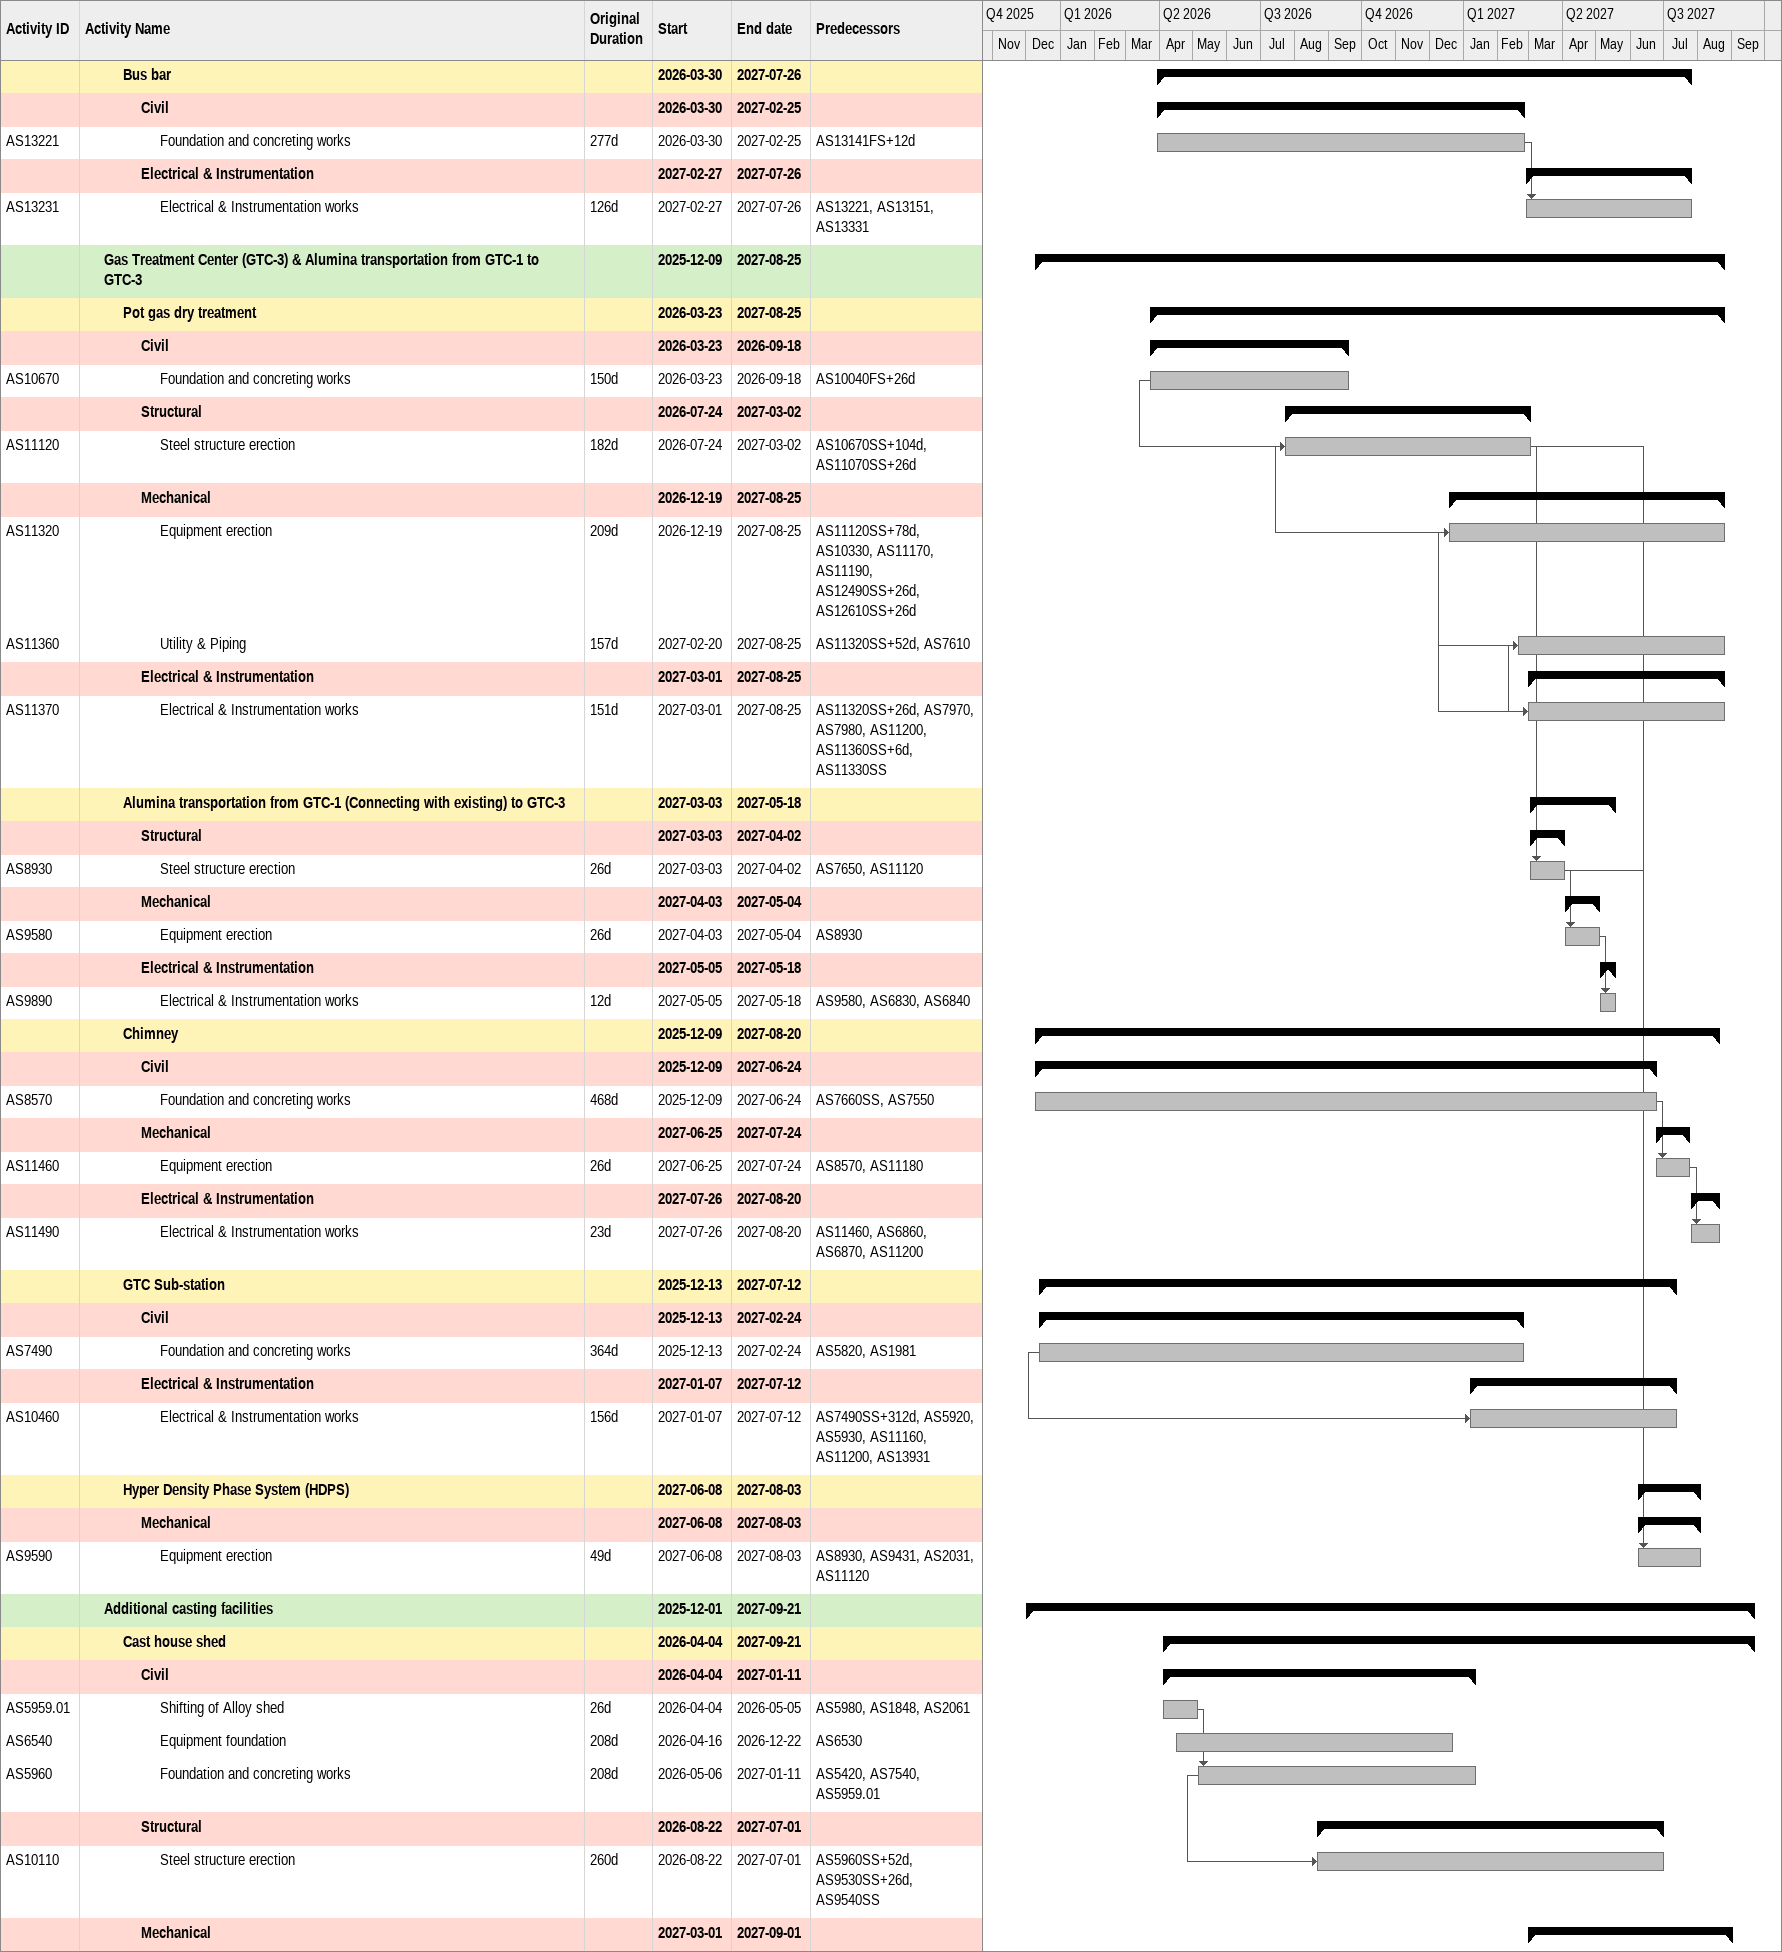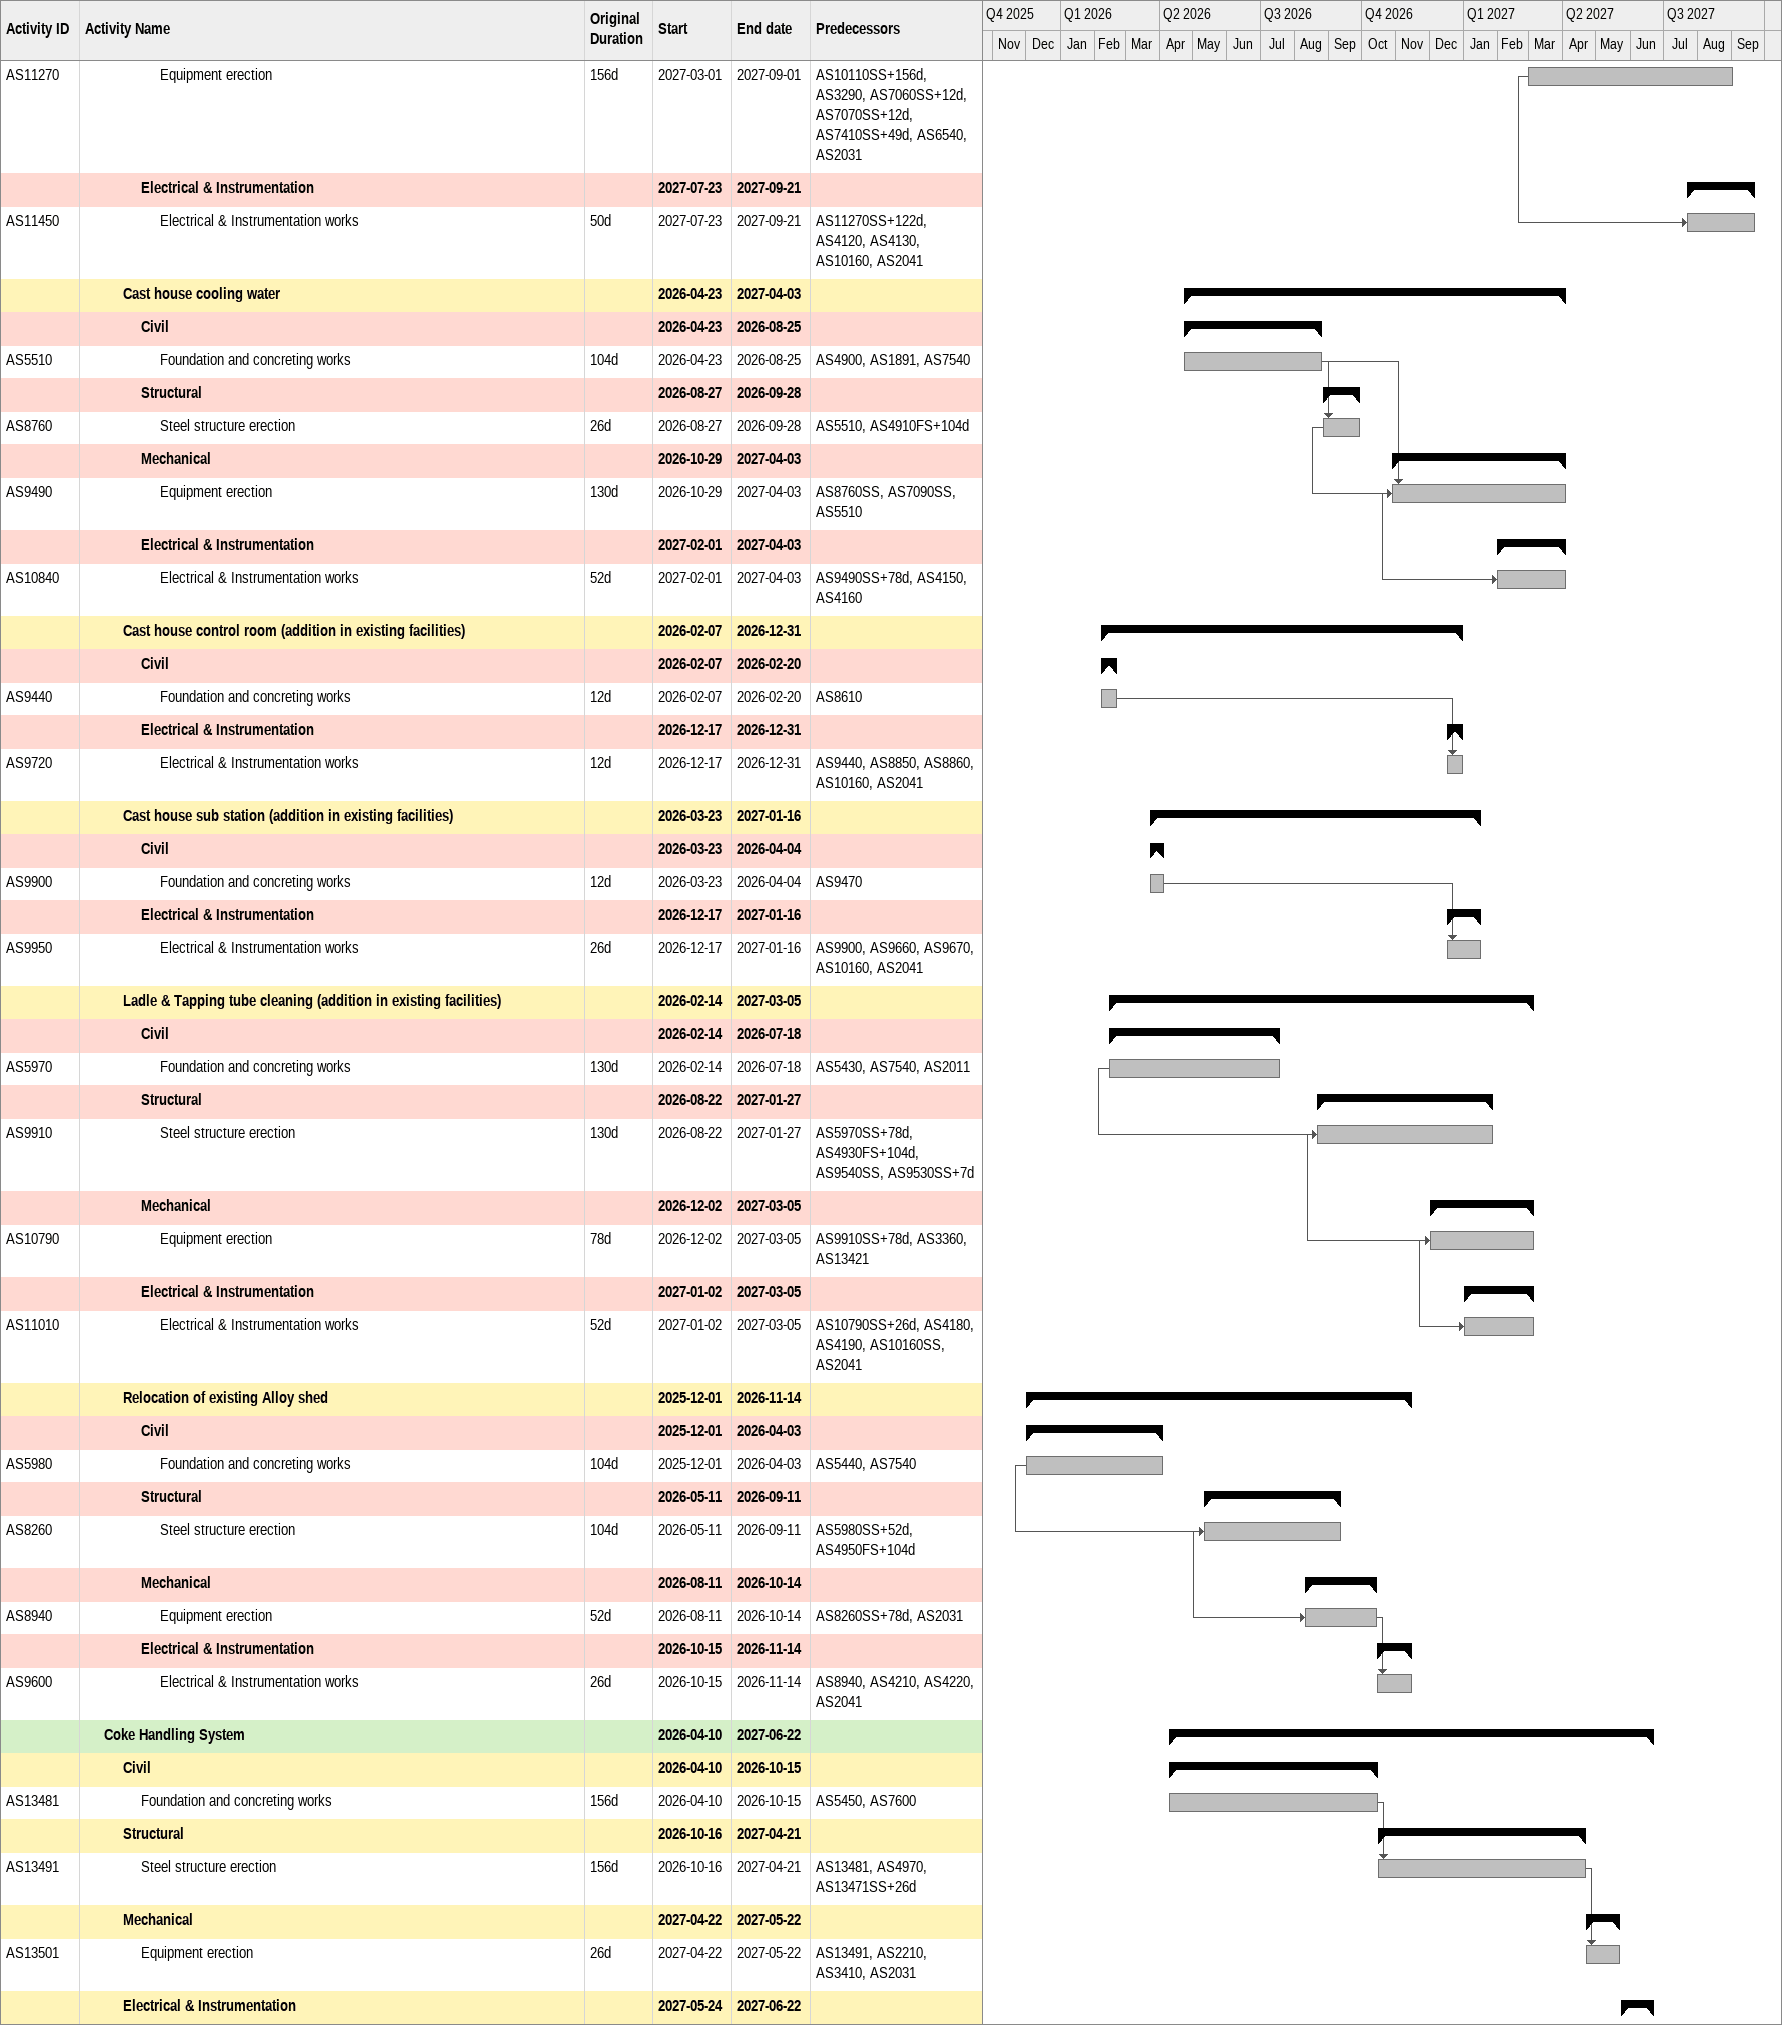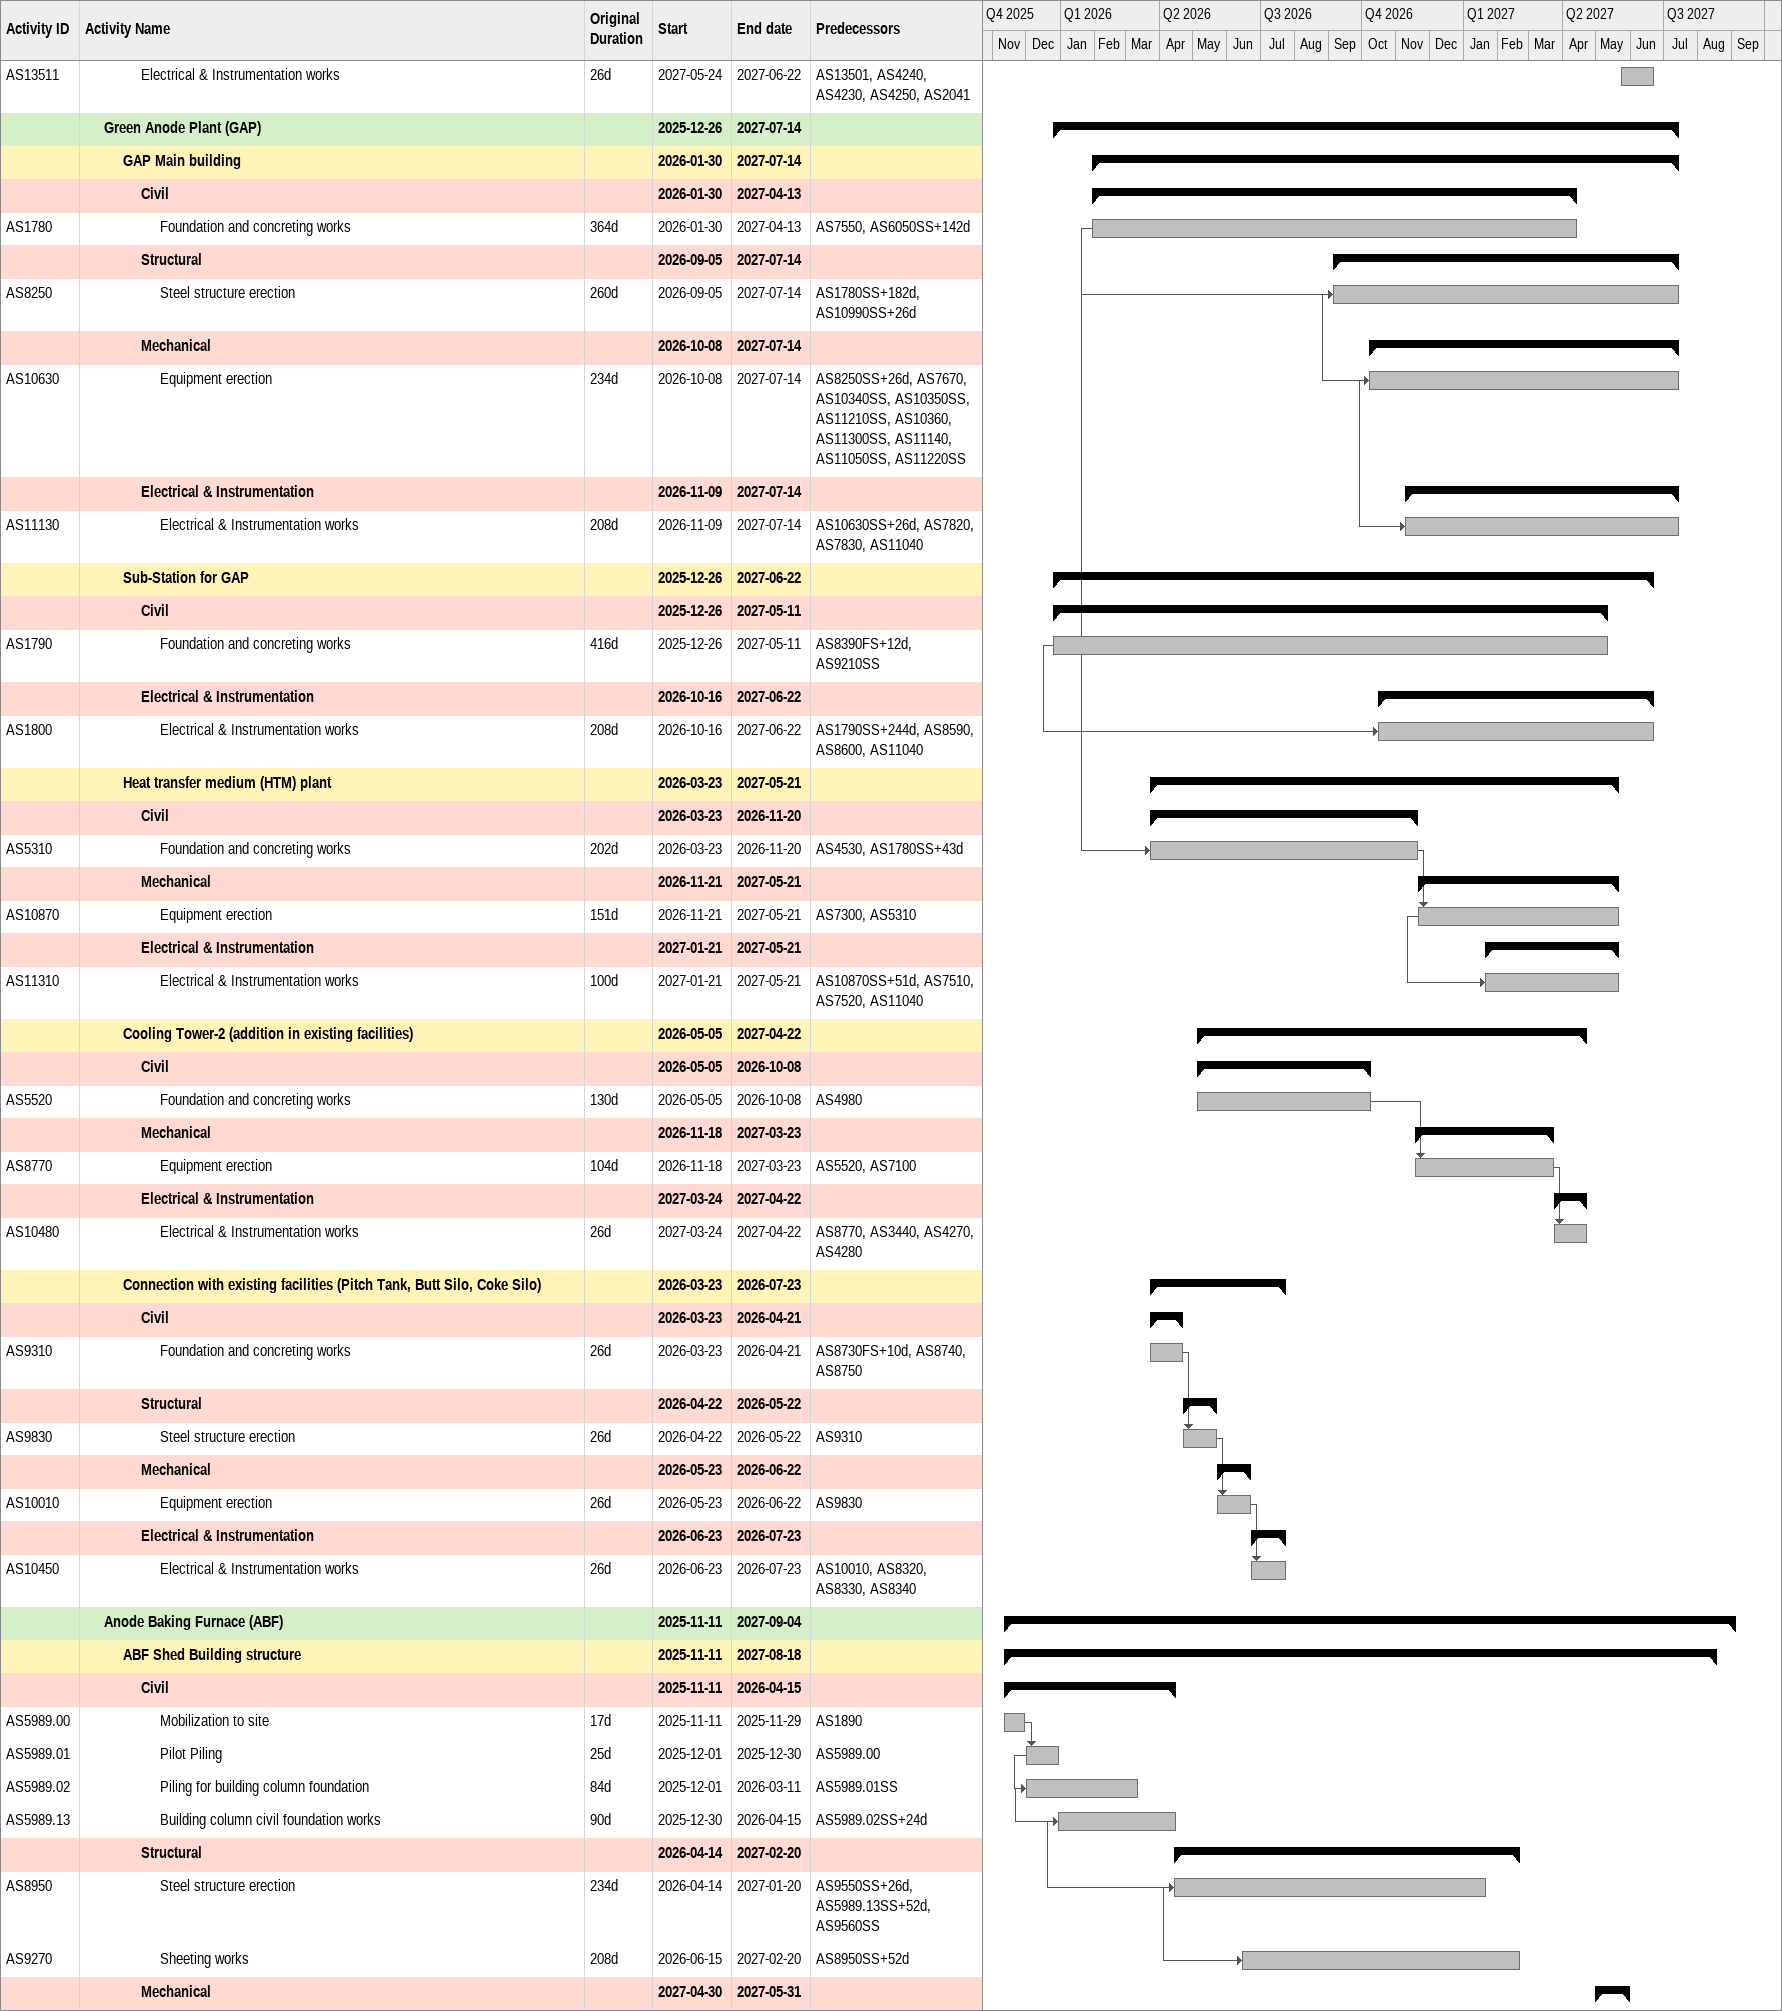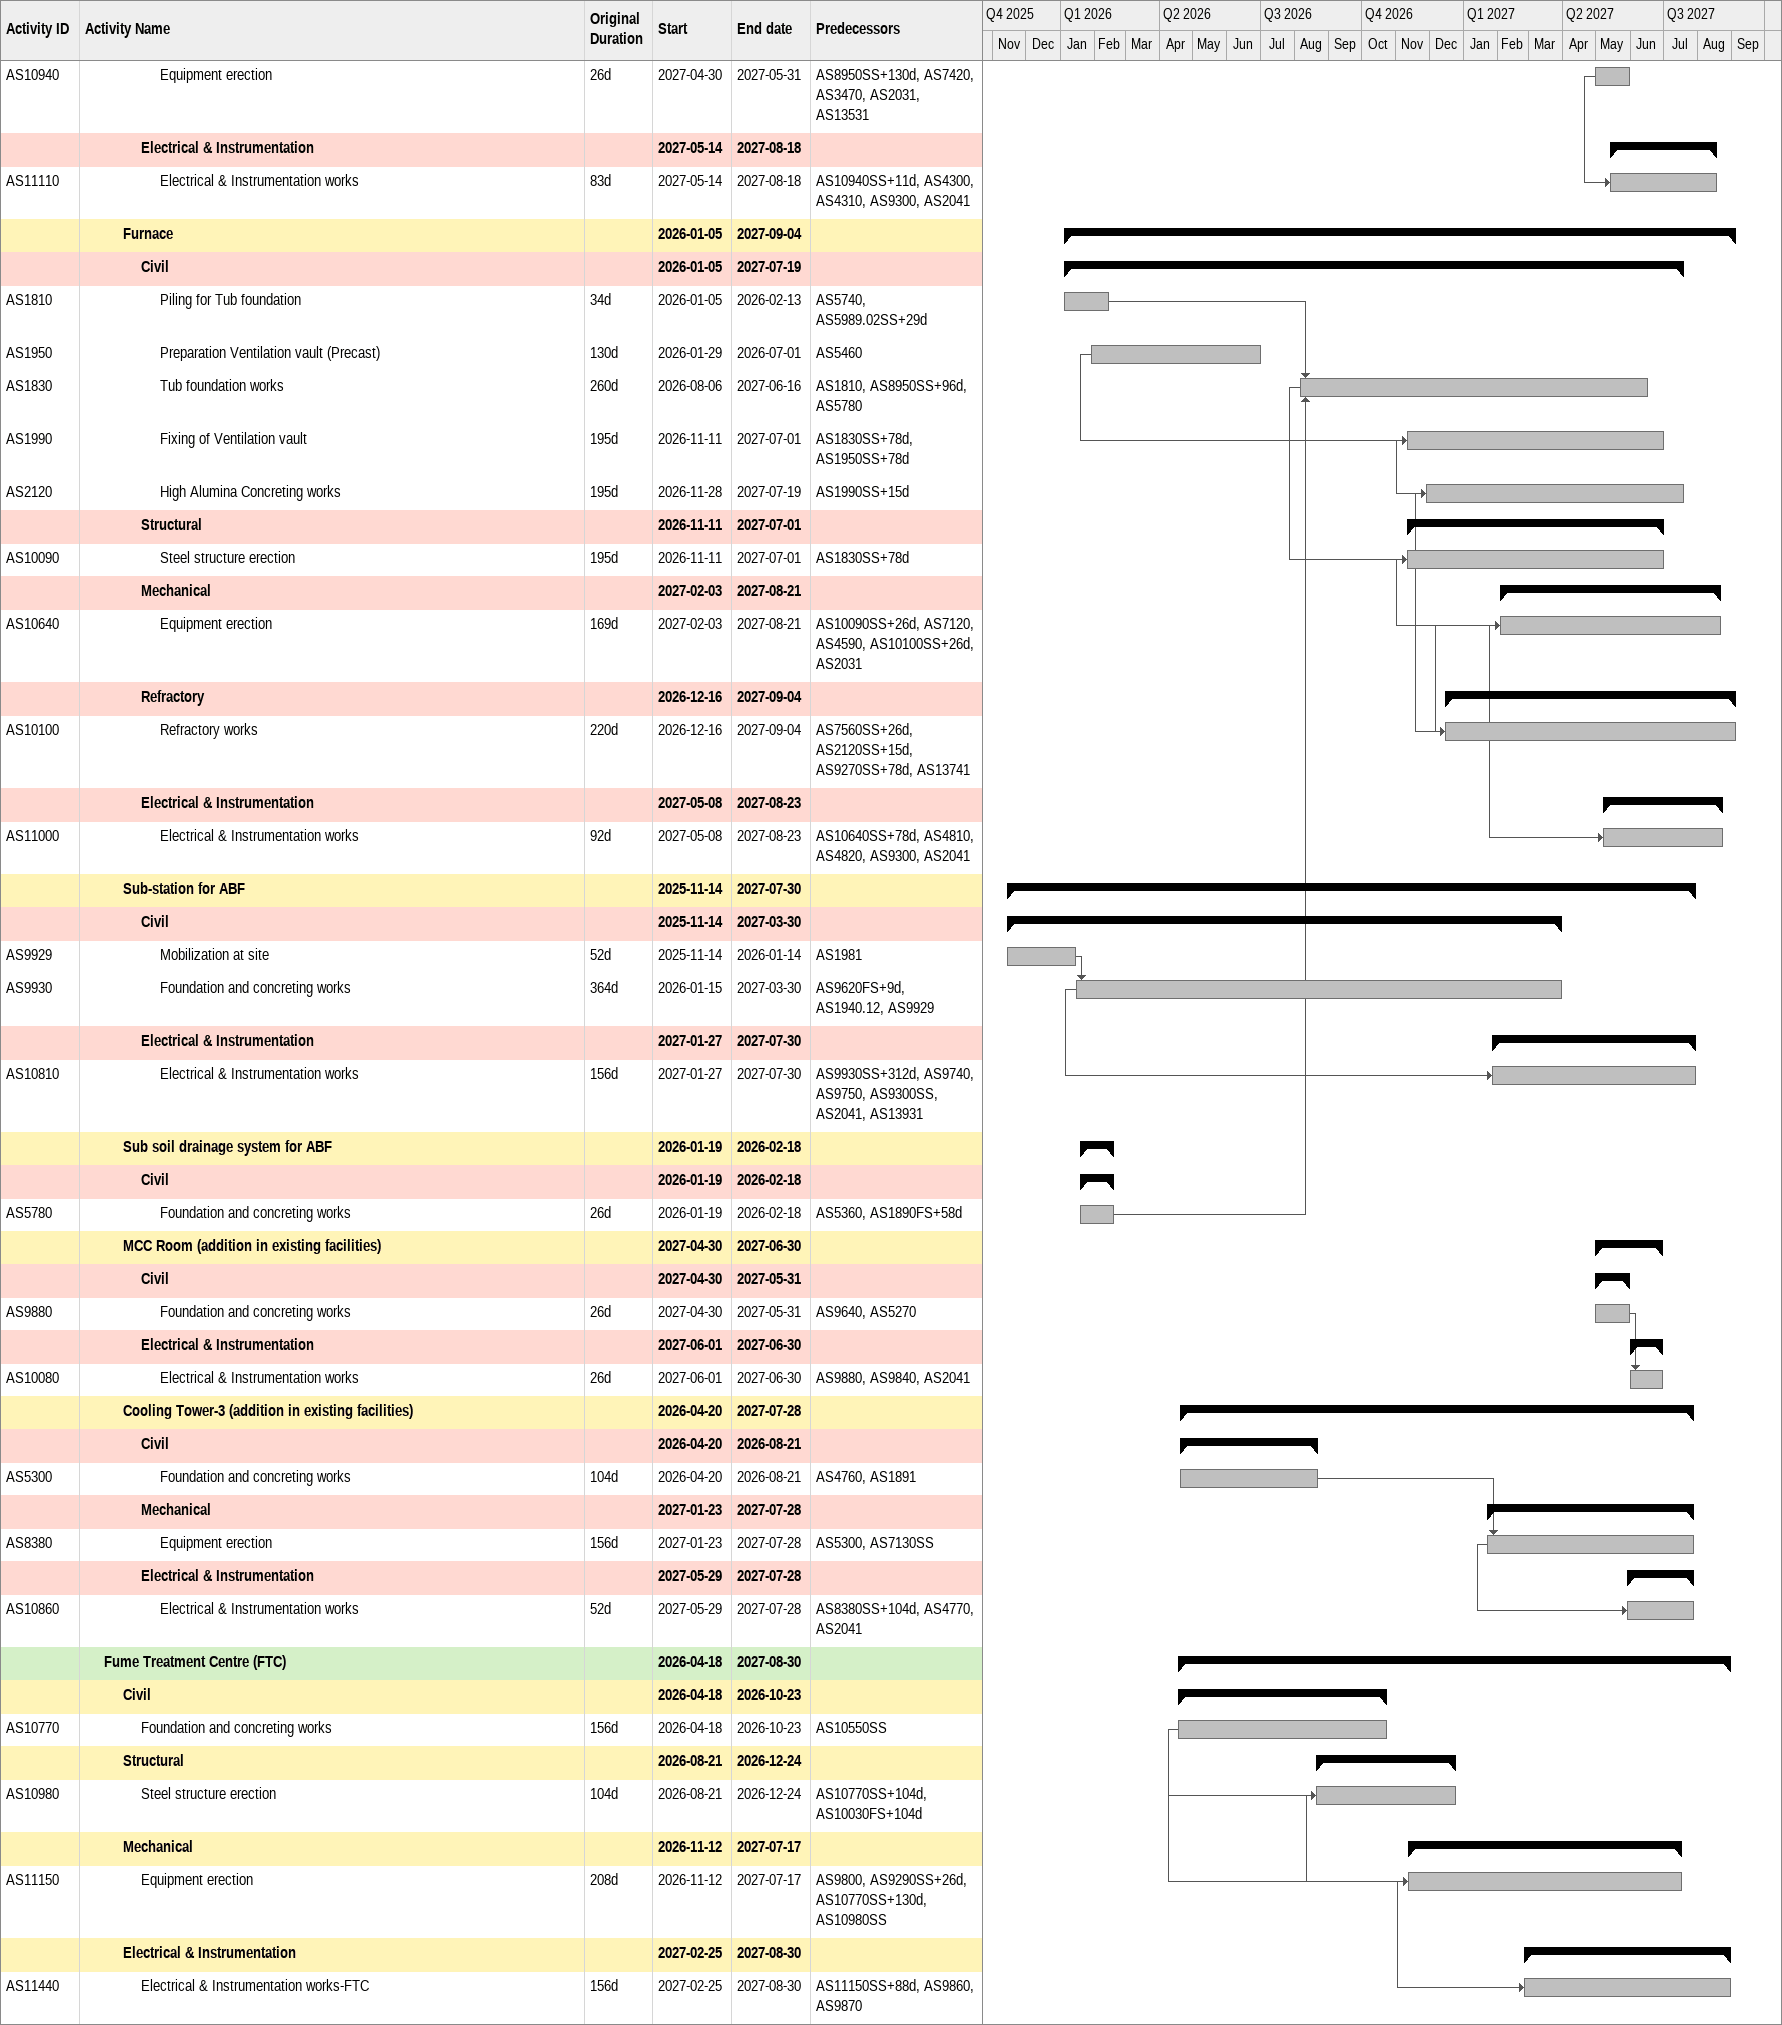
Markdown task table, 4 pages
| ID | Level | Task | Original duration | Start | Finish | Predecessors |
|---|---|---|---|---|---|---|
|  | 3 | **Bus bar** |  | 2026-03-30 | 2027-07-26 |  |
|  | 4 | **Civil** |  | 2026-03-30 | 2027-02-25 |  |
| AS13221 | 5 | Foundation and concreting works | 277d | 2026-03-30 | 2027-02-25 | AS13141FS+12d |
|  | 4 | **Electrical & Instrumentation** |  | 2027-02-27 | 2027-07-26 |  |
| AS13231 | 5 | Electrical & Instrumentation works | 126d | 2027-02-27 | 2027-07-26 | AS13221, AS13151, AS13331 |
|  | 2 | **Gas Treatment Center (GTC-3) & Alumina transportation from GTC-1 to GTC-3** |  | 2025-12-09 | 2027-08-25 |  |
|  | 3 | **Pot gas dry treatment** |  | 2026-03-23 | 2027-08-25 |  |
|  | 4 | **Civil** |  | 2026-03-23 | 2026-09-18 |  |
| AS10670 | 5 | Foundation and concreting works | 150d | 2026-03-23 | 2026-09-18 | AS10040FS+26d |
|  | 4 | **Structural** |  | 2026-07-24 | 2027-03-02 |  |
| AS11120 | 5 | Steel structure erection | 182d | 2026-07-24 | 2027-03-02 | AS10670SS+104d, AS11070SS+26d |
|  | 4 | **Mechanical** |  | 2026-12-19 | 2027-08-25 |  |
| AS11320 | 5 | Equipment erection | 209d | 2026-12-19 | 2027-08-25 | AS11120SS+78d, AS10330, AS11170, AS11190, AS12490SS+26d, AS12610SS+26d |
| AS11360 | 5 | Utility & Piping | 157d | 2027-02-20 | 2027-08-25 | AS11320SS+52d, AS7610 |
|  | 4 | **Electrical & Instrumentation** |  | 2027-03-01 | 2027-08-25 |  |
| AS11370 | 5 | Electrical & Instrumentation works | 151d | 2027-03-01 | 2027-08-25 | AS11320SS+26d, AS7970, AS7980, AS11200, AS11360SS+6d, AS11330SS |
|  | 3 | **Alumina transportation from GTC-1 (Connecting with existing) to GTC-3** |  | 2027-03-03 | 2027-05-18 |  |
|  | 4 | **Structural** |  | 2027-03-03 | 2027-04-02 |  |
| AS8930 | 5 | Steel structure erection | 26d | 2027-03-03 | 2027-04-02 | AS7650, AS11120 |
|  | 4 | **Mechanical** |  | 2027-04-03 | 2027-05-04 |  |
| AS9580 | 5 | Equipment erection | 26d | 2027-04-03 | 2027-05-04 | AS8930 |
|  | 4 | **Electrical & Instrumentation** |  | 2027-05-05 | 2027-05-18 |  |
| AS9890 | 5 | Electrical & Instrumentation works | 12d | 2027-05-05 | 2027-05-18 | AS9580, AS6830, AS6840 |
|  | 3 | **Chimney** |  | 2025-12-09 | 2027-08-20 |  |
|  | 4 | **Civil** |  | 2025-12-09 | 2027-06-24 |  |
| AS8570 | 5 | Foundation and concreting works | 468d | 2025-12-09 | 2027-06-24 | AS7660SS, AS7550 |
|  | 4 | **Mechanical** |  | 2027-06-25 | 2027-07-24 |  |
| AS11460 | 5 | Equipment erection | 26d | 2027-06-25 | 2027-07-24 | AS8570, AS11180 |
|  | 4 | **Electrical & Instrumentation** |  | 2027-07-26 | 2027-08-20 |  |
| AS11490 | 5 | Electrical & Instrumentation works | 23d | 2027-07-26 | 2027-08-20 | AS11460, AS6860, AS6870, AS11200 |
|  | 3 | **GTC Sub-station** |  | 2025-12-13 | 2027-07-12 |  |
|  | 4 | **Civil** |  | 2025-12-13 | 2027-02-24 |  |
| AS7490 | 5 | Foundation and concreting works | 364d | 2025-12-13 | 2027-02-24 | AS5820, AS1981 |
|  | 4 | **Electrical & Instrumentation** |  | 2027-01-07 | 2027-07-12 |  |
| AS10460 | 5 | Electrical & Instrumentation works | 156d | 2027-01-07 | 2027-07-12 | AS7490SS+312d, AS5920, AS5930, AS11160, AS11200, AS13931 |
|  | 3 | **Hyper Density Phase System (HDPS)** |  | 2027-06-08 | 2027-08-03 |  |
|  | 4 | **Mechanical** |  | 2027-06-08 | 2027-08-03 |  |
| AS9590 | 5 | Equipment erection | 49d | 2027-06-08 | 2027-08-03 | AS8930, AS9431, AS2031, AS11120 |
|  | 2 | **Additional casting facilities** |  | 2025-12-01 | 2027-09-21 |  |
|  | 3 | **Cast house shed** |  | 2026-04-04 | 2027-09-21 |  |
|  | 4 | **Civil** |  | 2026-04-04 | 2027-01-11 |  |
| AS5959.01 | 5 | Shifting of Alloy shed | 26d | 2026-04-04 | 2026-05-05 | AS5980, AS1848, AS2061 |
| AS6540 | 5 | Equipment foundation | 208d | 2026-04-16 | 2026-12-22 | AS6530 |
| AS5960 | 5 | Foundation and concreting works | 208d | 2026-05-06 | 2027-01-11 | AS5420, AS7540, AS5959.01 |
|  | 4 | **Structural** |  | 2026-08-22 | 2027-07-01 |  |
| AS10110 | 5 | Steel structure erection | 260d | 2026-08-22 | 2027-07-01 | AS5960SS+52d, AS9530SS+26d, AS9540SS |
|  | 4 | **Mechanical** |  | 2027-03-01 | 2027-09-01 |  |
| AS11270 | 5 | Equipment erection | 156d | 2027-03-01 | 2027-09-01 | AS10110SS+156d, AS3290, AS7060SS+12d, AS7070SS+12d, AS7410SS+49d, AS6540, AS2031 |
|  | 4 | **Electrical & Instrumentation** |  | 2027-07-23 | 2027-09-21 |  |
| AS11450 | 5 | Electrical & Instrumentation works | 50d | 2027-07-23 | 2027-09-21 | AS11270SS+122d, AS4120, AS4130, AS10160, AS2041 |
|  | 3 | **Cast house cooling water** |  | 2026-04-23 | 2027-04-03 |  |
|  | 4 | **Civil** |  | 2026-04-23 | 2026-08-25 |  |
| AS5510 | 5 | Foundation and concreting works | 104d | 2026-04-23 | 2026-08-25 | AS4900, AS1891, AS7540 |
|  | 4 | **Structural** |  | 2026-08-27 | 2026-09-28 |  |
| AS8760 | 5 | Steel structure erection | 26d | 2026-08-27 | 2026-09-28 | AS5510, AS4910FS+104d |
|  | 4 | **Mechanical** |  | 2026-10-29 | 2027-04-03 |  |
| AS9490 | 5 | Equipment erection | 130d | 2026-10-29 | 2027-04-03 | AS8760SS, AS7090SS, AS5510 |
|  | 4 | **Electrical & Instrumentation** |  | 2027-02-01 | 2027-04-03 |  |
| AS10840 | 5 | Electrical & Instrumentation works | 52d | 2027-02-01 | 2027-04-03 | AS9490SS+78d, AS4150, AS4160 |
|  | 3 | **Cast house control room (addition in existing facilities)** |  | 2026-02-07 | 2026-12-31 |  |
|  | 4 | **Civil** |  | 2026-02-07 | 2026-02-20 |  |
| AS9440 | 5 | Foundation and concreting works | 12d | 2026-02-07 | 2026-02-20 | AS8610 |
|  | 4 | **Electrical & Instrumentation** |  | 2026-12-17 | 2026-12-31 |  |
| AS9720 | 5 | Electrical & Instrumentation works | 12d | 2026-12-17 | 2026-12-31 | AS9440, AS8850, AS8860, AS10160, AS2041 |
|  | 3 | **Cast house sub station (addition in existing facilities)** |  | 2026-03-23 | 2027-01-16 |  |
|  | 4 | **Civil** |  | 2026-03-23 | 2026-04-04 |  |
| AS9900 | 5 | Foundation and concreting works | 12d | 2026-03-23 | 2026-04-04 | AS9470 |
|  | 4 | **Electrical & Instrumentation** |  | 2026-12-17 | 2027-01-16 |  |
| AS9950 | 5 | Electrical & Instrumentation works | 26d | 2026-12-17 | 2027-01-16 | AS9900, AS9660, AS9670, AS10160, AS2041 |
|  | 3 | **Ladle & Tapping tube cleaning (addition in existing facilities)** |  | 2026-02-14 | 2027-03-05 |  |
|  | 4 | **Civil** |  | 2026-02-14 | 2026-07-18 |  |
| AS5970 | 5 | Foundation and concreting works | 130d | 2026-02-14 | 2026-07-18 | AS5430, AS7540, AS2011 |
|  | 4 | **Structural** |  | 2026-08-22 | 2027-01-27 |  |
| AS9910 | 5 | Steel structure erection | 130d | 2026-08-22 | 2027-01-27 | AS5970SS+78d, AS4930FS+104d, AS9540SS, AS9530SS+7d |
|  | 4 | **Mechanical** |  | 2026-12-02 | 2027-03-05 |  |
| AS10790 | 5 | Equipment erection | 78d | 2026-12-02 | 2027-03-05 | AS9910SS+78d, AS3360, AS13421 |
|  | 4 | **Electrical & Instrumentation** |  | 2027-01-02 | 2027-03-05 |  |
| AS11010 | 5 | Electrical & Instrumentation works | 52d | 2027-01-02 | 2027-03-05 | AS10790SS+26d, AS4180, AS4190, AS10160SS, AS2041 |
|  | 3 | **Relocation of existing Alloy shed** |  | 2025-12-01 | 2026-11-14 |  |
|  | 4 | **Civil** |  | 2025-12-01 | 2026-04-03 |  |
| AS5980 | 5 | Foundation and concreting works | 104d | 2025-12-01 | 2026-04-03 | AS5440, AS7540 |
|  | 4 | **Structural** |  | 2026-05-11 | 2026-09-11 |  |
| AS8260 | 5 | Steel structure erection | 104d | 2026-05-11 | 2026-09-11 | AS5980SS+52d, AS4950FS+104d |
|  | 4 | **Mechanical** |  | 2026-08-11 | 2026-10-14 |  |
| AS8940 | 5 | Equipment erection | 52d | 2026-08-11 | 2026-10-14 | AS8260SS+78d, AS2031 |
|  | 4 | **Electrical & Instrumentation** |  | 2026-10-15 | 2026-11-14 |  |
| AS9600 | 5 | Electrical & Instrumentation works | 26d | 2026-10-15 | 2026-11-14 | AS8940, AS4210, AS4220, AS2041 |
|  | 2 | **Coke Handling System** |  | 2026-04-10 | 2027-06-22 |  |
|  | 3 | **Civil** |  | 2026-04-10 | 2026-10-15 |  |
| AS13481 | 4 | Foundation and concreting works | 156d | 2026-04-10 | 2026-10-15 | AS5450, AS7600 |
|  | 3 | **Structural** |  | 2026-10-16 | 2027-04-21 |  |
| AS13491 | 4 | Steel structure erection | 156d | 2026-10-16 | 2027-04-21 | AS13481, AS4970, AS13471SS+26d |
|  | 3 | **Mechanical** |  | 2027-04-22 | 2027-05-22 |  |
| AS13501 | 4 | Equipment erection | 26d | 2027-04-22 | 2027-05-22 | AS13491, AS2210, AS3410, AS2031 |
|  | 3 | **Electrical & Instrumentation** |  | 2027-05-24 | 2027-06-22 |  |
| AS13511 | 4 | Electrical & Instrumentation works | 26d | 2027-05-24 | 2027-06-22 | AS13501, AS4240, AS4230, AS4250, AS2041 |
|  | 2 | **Green Anode Plant (GAP)** |  | 2025-12-26 | 2027-07-14 |  |
|  | 3 | **GAP Main building** |  | 2026-01-30 | 2027-07-14 |  |
|  | 4 | **Civil** |  | 2026-01-30 | 2027-04-13 |  |
| AS1780 | 5 | Foundation and concreting works | 364d | 2026-01-30 | 2027-04-13 | AS7550, AS6050SS+142d |
|  | 4 | **Structural** |  | 2026-09-05 | 2027-07-14 |  |
| AS8250 | 5 | Steel structure erection | 260d | 2026-09-05 | 2027-07-14 | AS1780SS+182d, AS10990SS+26d |
|  | 4 | **Mechanical** |  | 2026-10-08 | 2027-07-14 |  |
| AS10630 | 5 | Equipment erection | 234d | 2026-10-08 | 2027-07-14 | AS8250SS+26d, AS7670, AS10340SS, AS10350SS, AS11210SS, AS10360, AS11300SS, AS11140, AS11050SS, AS11220SS |
|  | 4 | **Electrical & Instrumentation** |  | 2026-11-09 | 2027-07-14 |  |
| AS11130 | 5 | Electrical & Instrumentation works | 208d | 2026-11-09 | 2027-07-14 | AS10630SS+26d, AS7820, AS7830, AS11040 |
|  | 3 | **Sub-Station for GAP** |  | 2025-12-26 | 2027-06-22 |  |
|  | 4 | **Civil** |  | 2025-12-26 | 2027-05-11 |  |
| AS1790 | 5 | Foundation and concreting works | 416d | 2025-12-26 | 2027-05-11 | AS8390FS+12d, AS9210SS |
|  | 4 | **Electrical & Instrumentation** |  | 2026-10-16 | 2027-06-22 |  |
| AS1800 | 5 | Electrical & Instrumentation works | 208d | 2026-10-16 | 2027-06-22 | AS1790SS+244d, AS8590, AS8600, AS11040 |
|  | 3 | **Heat transfer medium (HTM) plant** |  | 2026-03-23 | 2027-05-21 |  |
|  | 4 | **Civil** |  | 2026-03-23 | 2026-11-20 |  |
| AS5310 | 5 | Foundation and concreting works | 202d | 2026-03-23 | 2026-11-20 | AS4530, AS1780SS+43d |
|  | 4 | **Mechanical** |  | 2026-11-21 | 2027-05-21 |  |
| AS10870 | 5 | Equipment erection | 151d | 2026-11-21 | 2027-05-21 | AS7300, AS5310 |
|  | 4 | **Electrical & Instrumentation** |  | 2027-01-21 | 2027-05-21 |  |
| AS11310 | 5 | Electrical & Instrumentation works | 100d | 2027-01-21 | 2027-05-21 | AS10870SS+51d, AS7510, AS7520, AS11040 |
|  | 3 | **Cooling Tower-2 (addition in existing facilities)** |  | 2026-05-05 | 2027-04-22 |  |
|  | 4 | **Civil** |  | 2026-05-05 | 2026-10-08 |  |
| AS5520 | 5 | Foundation and concreting works | 130d | 2026-05-05 | 2026-10-08 | AS4980 |
|  | 4 | **Mechanical** |  | 2026-11-18 | 2027-03-23 |  |
| AS8770 | 5 | Equipment erection | 104d | 2026-11-18 | 2027-03-23 | AS5520, AS7100 |
|  | 4 | **Electrical & Instrumentation** |  | 2027-03-24 | 2027-04-22 |  |
| AS10480 | 5 | Electrical & Instrumentation works | 26d | 2027-03-24 | 2027-04-22 | AS8770, AS3440, AS4270, AS4280 |
|  | 3 | **Connection with existing facilities (Pitch Tank, Butt Silo, Coke Silo)** |  | 2026-03-23 | 2026-07-23 |  |
|  | 4 | **Civil** |  | 2026-03-23 | 2026-04-21 |  |
| AS9310 | 5 | Foundation and concreting works | 26d | 2026-03-23 | 2026-04-21 | AS8730FS+10d, AS8740, AS8750 |
|  | 4 | **Structural** |  | 2026-04-22 | 2026-05-22 |  |
| AS9830 | 5 | Steel structure erection | 26d | 2026-04-22 | 2026-05-22 | AS9310 |
|  | 4 | **Mechanical** |  | 2026-05-23 | 2026-06-22 |  |
| AS10010 | 5 | Equipment erection | 26d | 2026-05-23 | 2026-06-22 | AS9830 |
|  | 4 | **Electrical & Instrumentation** |  | 2026-06-23 | 2026-07-23 |  |
| AS10450 | 5 | Electrical & Instrumentation works | 26d | 2026-06-23 | 2026-07-23 | AS10010, AS8320, AS8330, AS8340 |
|  | 2 | **Anode Baking Furnace (ABF)** |  | 2025-11-11 | 2027-09-04 |  |
|  | 3 | **ABF Shed Building structure** |  | 2025-11-11 | 2027-08-18 |  |
|  | 4 | **Civil** |  | 2025-11-11 | 2026-04-15 |  |
| AS5989.00 | 5 | Mobilization to site | 17d | 2025-11-11 | 2025-11-29 | AS1890 |
| AS5989.01 | 5 | Pilot Piling | 25d | 2025-12-01 | 2025-12-30 | AS5989.00 |
| AS5989.02 | 5 | Piling for building column foundation | 84d | 2025-12-01 | 2026-03-11 | AS5989.01SS |
| AS5989.13 | 5 | Building column civil foundation works | 90d | 2025-12-30 | 2026-04-15 | AS5989.02SS+24d |
|  | 4 | **Structural** |  | 2026-04-14 | 2027-02-20 |  |
| AS8950 | 5 | Steel structure erection | 234d | 2026-04-14 | 2027-01-20 | AS9550SS+26d, AS5989.13SS+52d, AS9560SS |
| AS9270 | 5 | Sheeting works | 208d | 2026-06-15 | 2027-02-20 | AS8950SS+52d |
|  | 4 | **Mechanical** |  | 2027-04-30 | 2027-05-31 |  |
| AS10940 | 5 | Equipment erection | 26d | 2027-04-30 | 2027-05-31 | AS8950SS+130d, AS7420, AS3470, AS2031, AS13531 |
|  | 4 | **Electrical & Instrumentation** |  | 2027-05-14 | 2027-08-18 |  |
| AS11110 | 5 | Electrical & Instrumentation works | 83d | 2027-05-14 | 2027-08-18 | AS10940SS+11d, AS4300, AS4310, AS9300, AS2041 |
|  | 3 | **Furnace** |  | 2026-01-05 | 2027-09-04 |  |
|  | 4 | **Civil** |  | 2026-01-05 | 2027-07-19 |  |
| AS1810 | 5 | Piling for Tub foundation | 34d | 2026-01-05 | 2026-02-13 | AS5740, AS5989.02SS+29d |
| AS1950 | 5 | Preparation Ventilation vault (Precast) | 130d | 2026-01-29 | 2026-07-01 | AS5460 |
| AS1830 | 5 | Tub foundation works | 260d | 2026-08-06 | 2027-06-16 | AS1810, AS8950SS+96d, AS5780 |
| AS1990 | 5 | Fixing of Ventilation vault | 195d | 2026-11-11 | 2027-07-01 | AS1830SS+78d, AS1950SS+78d |
| AS2120 | 5 | High Alumina Concreting works | 195d | 2026-11-28 | 2027-07-19 | AS1990SS+15d |
|  | 4 | **Structural** |  | 2026-11-11 | 2027-07-01 |  |
| AS10090 | 5 | Steel structure erection | 195d | 2026-11-11 | 2027-07-01 | AS1830SS+78d |
|  | 4 | **Mechanical** |  | 2027-02-03 | 2027-08-21 |  |
| AS10640 | 5 | Equipment erection | 169d | 2027-02-03 | 2027-08-21 | AS10090SS+26d, AS7120, AS4590, AS10100SS+26d, AS2031 |
|  | 4 | **Refractory** |  | 2026-12-16 | 2027-09-04 |  |
| AS10100 | 5 | Refractory works | 220d | 2026-12-16 | 2027-09-04 | AS7560SS+26d, AS2120SS+15d, AS9270SS+78d, AS13741 |
|  | 4 | **Electrical & Instrumentation** |  | 2027-05-08 | 2027-08-23 |  |
| AS11000 | 5 | Electrical & Instrumentation works | 92d | 2027-05-08 | 2027-08-23 | AS10640SS+78d, AS4810, AS4820, AS9300, AS2041 |
|  | 3 | **Sub-station for ABF** |  | 2025-11-14 | 2027-07-30 |  |
|  | 4 | **Civil** |  | 2025-11-14 | 2027-03-30 |  |
| AS9929 | 5 | Mobilization at site | 52d | 2025-11-14 | 2026-01-14 | AS1981 |
| AS9930 | 5 | Foundation and concreting works | 364d | 2026-01-15 | 2027-03-30 | AS9620FS+9d, AS1940.12, AS9929 |
|  | 4 | **Electrical & Instrumentation** |  | 2027-01-27 | 2027-07-30 |  |
| AS10810 | 5 | Electrical & Instrumentation works | 156d | 2027-01-27 | 2027-07-30 | AS9930SS+312d, AS9740, AS9750, AS9300SS, AS2041, AS13931 |
|  | 3 | **Sub soil drainage system for ABF** |  | 2026-01-19 | 2026-02-18 |  |
|  | 4 | **Civil** |  | 2026-01-19 | 2026-02-18 |  |
| AS5780 | 5 | Foundation and concreting works | 26d | 2026-01-19 | 2026-02-18 | AS5360, AS1890FS+58d |
|  | 3 | **MCC Room (addition in existing facilities)** |  | 2027-04-30 | 2027-06-30 |  |
|  | 4 | **Civil** |  | 2027-04-30 | 2027-05-31 |  |
| AS9880 | 5 | Foundation and concreting works | 26d | 2027-04-30 | 2027-05-31 | AS9640, AS5270 |
|  | 4 | **Electrical & Instrumentation** |  | 2027-06-01 | 2027-06-30 |  |
| AS10080 | 5 | Electrical & Instrumentation works | 26d | 2027-06-01 | 2027-06-30 | AS9880, AS9840, AS2041 |
|  | 3 | **Cooling Tower-3 (addition in existing facilities)** |  | 2026-04-20 | 2027-07-28 |  |
|  | 4 | **Civil** |  | 2026-04-20 | 2026-08-21 |  |
| AS5300 | 5 | Foundation and concreting works | 104d | 2026-04-20 | 2026-08-21 | AS4760, AS1891 |
|  | 4 | **Mechanical** |  | 2027-01-23 | 2027-07-28 |  |
| AS8380 | 5 | Equipment erection | 156d | 2027-01-23 | 2027-07-28 | AS5300, AS7130SS |
|  | 4 | **Electrical & Instrumentation** |  | 2027-05-29 | 2027-07-28 |  |
| AS10860 | 5 | Electrical & Instrumentation works | 52d | 2027-05-29 | 2027-07-28 | AS8380SS+104d, AS4770, AS2041 |
|  | 2 | **Fume Treatment Centre (FTC)** |  | 2026-04-18 | 2027-08-30 |  |
|  | 3 | **Civil** |  | 2026-04-18 | 2026-10-23 |  |
| AS10770 | 4 | Foundation and concreting works | 156d | 2026-04-18 | 2026-10-23 | AS10550SS |
|  | 3 | **Structural** |  | 2026-08-21 | 2026-12-24 |  |
| AS10980 | 4 | Steel structure erection | 104d | 2026-08-21 | 2026-12-24 | AS10770SS+104d, AS10030FS+104d |
|  | 3 | **Mechanical** |  | 2026-11-12 | 2027-07-17 |  |
| AS11150 | 4 | Equipment erection | 208d | 2026-11-12 | 2027-07-17 | AS9800, AS9290SS+26d, AS10770SS+130d, AS10980SS |
|  | 3 | **Electrical & Instrumentation** |  | 2027-02-25 | 2027-08-30 |  |
| AS11440 | 4 | Electrical & Instrumentation works-FTC | 156d | 2027-02-25 | 2027-08-30 | AS11150SS+88d, AS9860, AS9870 |
